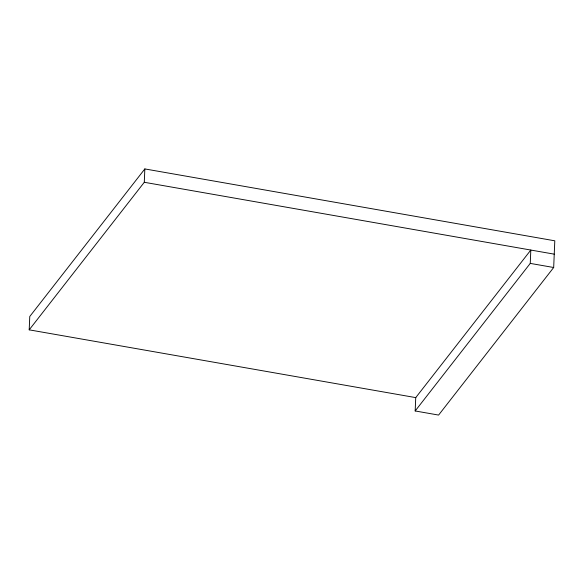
<?xml version="1.0" encoding="UTF-8"?>
<svg xmlns="http://www.w3.org/2000/svg" width="584" height="584" viewBox="0 0 584 584"><rect width="100%" height="100%" fill="white"/><g stroke="black" fill="none" stroke-linecap="round" stroke-linejoin="round"><path stroke-width="0.88" d="M415.837 397.631L29.2 329.843L29.762 316.499L144.839 168.929L554.8 240.805L553.683 267.501L438.599 415.071L415.173 410.961L415.735 397.616L530.812 250.047L530.257 263.399L415.173 410.961M29.2 329.843L144.285 182.281L144.839 168.929M144.285 182.281L554.238 254.157M530.257 263.399L553.683 267.501"/></g></svg>
